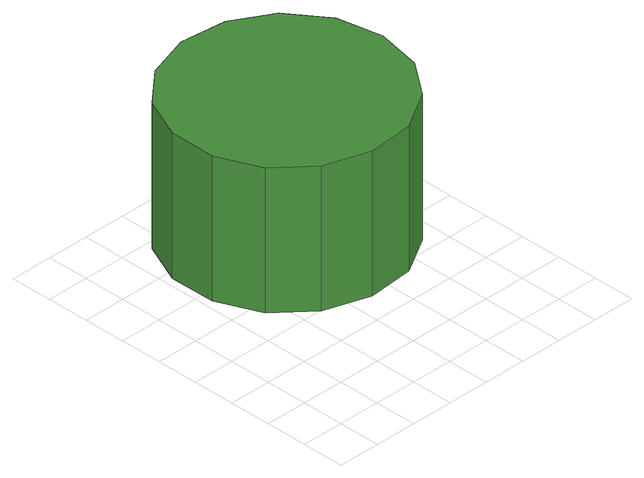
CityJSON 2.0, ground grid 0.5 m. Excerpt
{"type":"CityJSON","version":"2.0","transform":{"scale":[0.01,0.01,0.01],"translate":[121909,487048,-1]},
"CityObjects":{
"tree1":{"type":"SolitaryVegetationObject","attributes":{"function":"something"},"geometry":[{"type":"MultiSurface","lod":"1","boundaries":[[[0,1,2,3,4,5,6,7,8,9,10,11,12,13,14]],[[15,16,17,18,19,20,21,22,23,24,25,26,27,28,29]],[[0,29,28,1]],[[1,28,27,2]],[[2,27,26,3]],[[3,26,25,4]],[[4,25,24,5]],[[5,24,23,6]],[[6,23,22,7]],[[7,22,21,8]],[[8,21,20,9]],[[9,20,19,10]],[[10,19,18,11]],[[11,18,17,12]],[[12,17,16,13]],[[13,16,15,14]],[[14,15,29,0]]]}]},
"tree2":{"type":"SolitaryVegetationObject","attributes":{"function":"something"}}
},
"vertices":[
[322,263,257],[311,317,257],[278,362,257],[231,389,257],[176,395,257],[123,378,257],[82,341,257],[60,291,257],[60,236,257],[82,185,257],[123,149,257],[176,132,257],[231,137,257],[278,165,257],[311,209,257],[311,209,85],[278,165,85],[231,137,85],[176,132,85],[123,149,85],[82,185,85],[60,236,85],[60,291,85],[82,341,85],[123,378,85],[176,395,85],[231,389,85],[278,362,85],[311,317,85],[322,263,85]
]}
